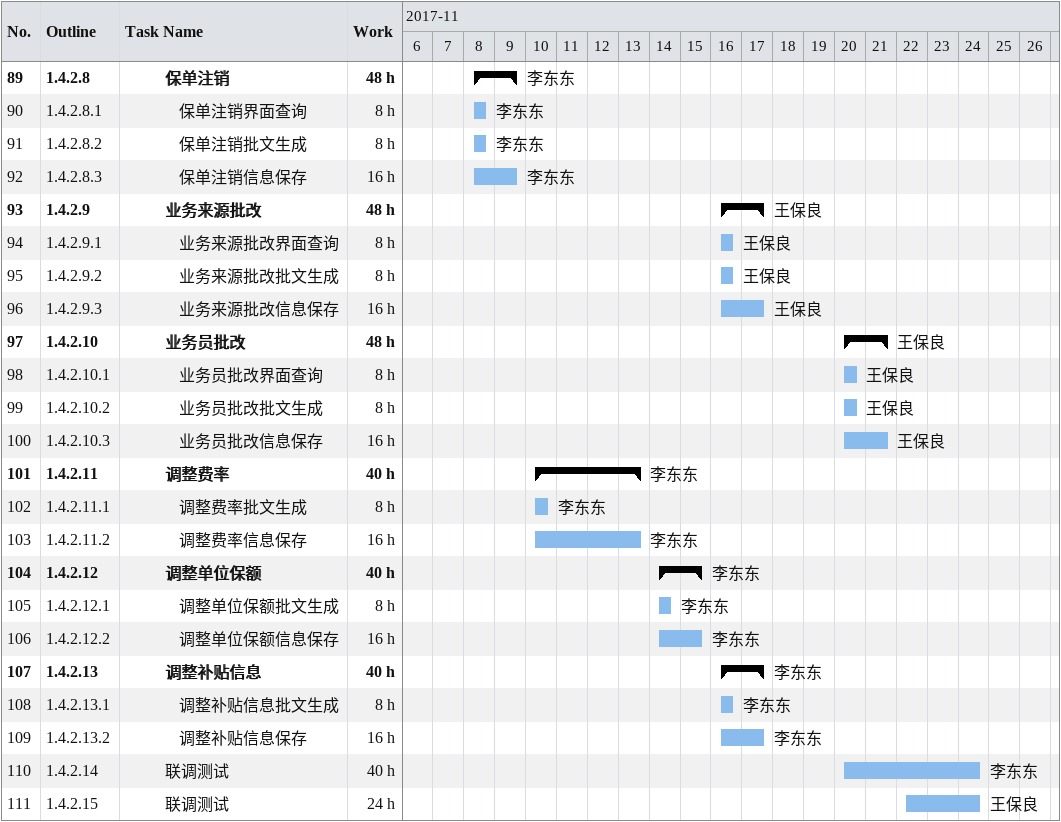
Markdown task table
| ID | WBS | Task | Start | Finish | Resources | Work (h) |
|---|---|---|---|---|---|---|
| 89 | 1.4.2.8 | **保单注销** | 2017-11-08 | 2017-11-09 | 李东东 | 48 |
| 90 | 1.4.2.8.1 | 保单注销界面查询 | 2017-11-08 | 2017-11-08 | 李东东 | 8 |
| 91 | 1.4.2.8.2 | 保单注销批文生成 | 2017-11-08 | 2017-11-08 | 李东东 | 8 |
| 92 | 1.4.2.8.3 | 保单注销信息保存 | 2017-11-08 | 2017-11-09 | 李东东 | 16 |
| 93 | 1.4.2.9 | **业务来源批改** | 2017-11-16 | 2017-11-17 | 王保良 | 48 |
| 94 | 1.4.2.9.1 | 业务来源批改界面查询 | 2017-11-16 | 2017-11-16 | 王保良 | 8 |
| 95 | 1.4.2.9.2 | 业务来源批改批文生成 | 2017-11-16 | 2017-11-16 | 王保良 | 8 |
| 96 | 1.4.2.9.3 | 业务来源批改信息保存 | 2017-11-16 | 2017-11-17 | 王保良 | 16 |
| 97 | 1.4.2.10 | **业务员批改** | 2017-11-20 | 2017-11-21 | 王保良 | 48 |
| 98 | 1.4.2.10.1 | 业务员批改界面查询 | 2017-11-20 | 2017-11-20 | 王保良 | 8 |
| 99 | 1.4.2.10.2 | 业务员批改批文生成 | 2017-11-20 | 2017-11-20 | 王保良 | 8 |
| 100 | 1.4.2.10.3 | 业务员批改信息保存 | 2017-11-20 | 2017-11-21 | 王保良 | 16 |
| 101 | 1.4.2.11 | **调整费率** | 2017-11-10 | 2017-11-13 | 李东东 | 40 |
| 102 | 1.4.2.11.1 | 调整费率批文生成 | 2017-11-10 | 2017-11-10 | 李东东 | 8 |
| 103 | 1.4.2.11.2 | 调整费率信息保存 | 2017-11-10 | 2017-11-13 | 李东东 | 16 |
| 104 | 1.4.2.12 | **调整单位保额** | 2017-11-14 | 2017-11-15 | 李东东 | 40 |
| 105 | 1.4.2.12.1 | 调整单位保额批文生成 | 2017-11-14 | 2017-11-14 | 李东东 | 8 |
| 106 | 1.4.2.12.2 | 调整单位保额信息保存 | 2017-11-14 | 2017-11-15 | 李东东 | 16 |
| 107 | 1.4.2.13 | **调整补贴信息** | 2017-11-16 | 2017-11-17 | 李东东 | 40 |
| 108 | 1.4.2.13.1 | 调整补贴信息批文生成 | 2017-11-16 | 2017-11-16 | 李东东 | 8 |
| 109 | 1.4.2.13.2 | 调整补贴信息保存 | 2017-11-16 | 2017-11-17 | 李东东 | 16 |
| 110 | 1.4.2.14 | 联调测试 | 2017-11-20 | 2017-11-24 | 李东东 | 40 |
| 111 | 1.4.2.15 | 联调测试 | 2017-11-22 | 2017-11-24 | 王保良 | 24 |
